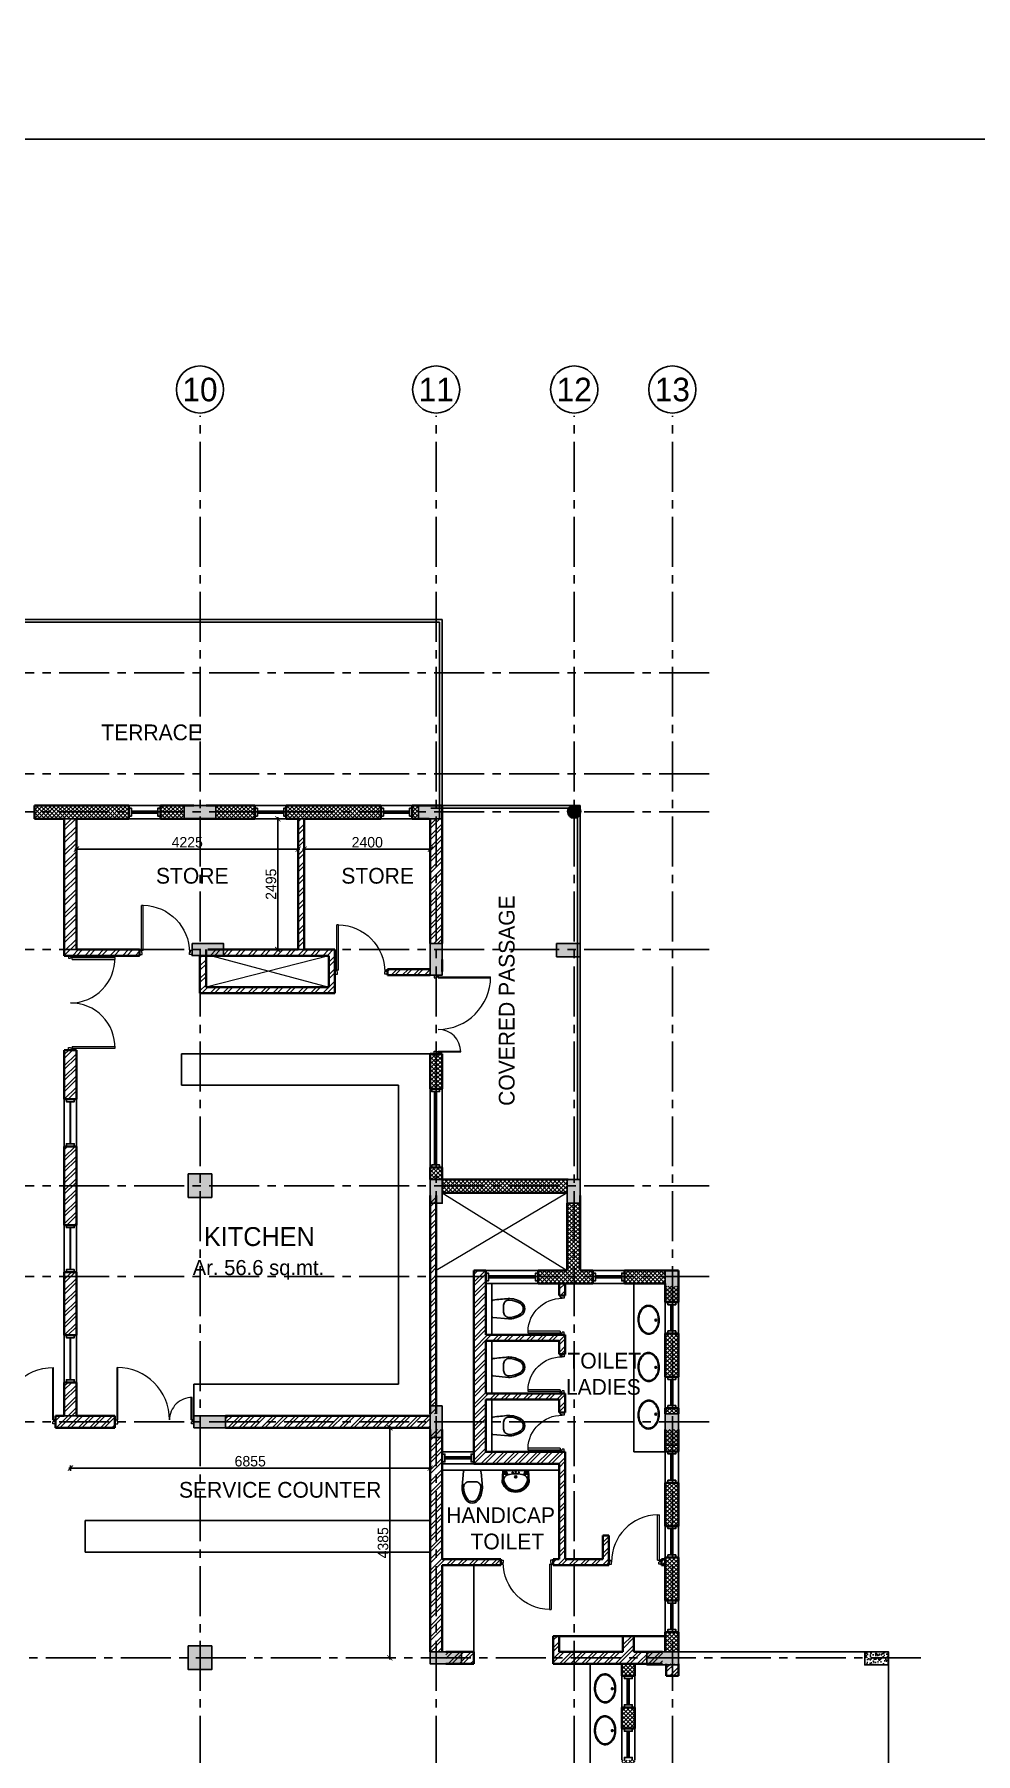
# Model space of a CAD drawing. Header units: millimetres. Extents: x -276609 to 1081398, y -453808 to 472098.
# Drawn here: x 355309 to 373242, y 84526 to 117301 of the extents above; entities that cross this region are included whole.
import ezdxf
from ezdxf.enums import TextEntityAlignment as Align

# ---------------------------------------------------------------- set-up
doc = ezdxf.new("R2010")
doc.units = ezdxf.units.MM
doc.header["$MEASUREMENT"] = 0
doc.linetypes.add('CENTER2', pattern=[28.575, 19.05, -3.175, 3.175, -3.175])
doc.linetypes.add('HIDDEN', pattern=[0.375, 0.25, -0.125])
doc.layers.add('A-Anno-Grid Lines', color=7, linetype='Continuous', true_color=0xbbc3bd)
for name, color, linetype, lineweight in [('A-BEAM-1-8', 8, 'HIDDEN', 9), ('A-Detail Lines', 241, 'Continuous', 25), ('A-Door', 4, 'Continuous', 9), ('A-Wall Sec', 1, 'Continuous', 20), ('S-Concrete', 40, 'Continuous', 25)]:
    doc.layers.add(name, color=color, linetype=linetype, lineweight=lineweight)
for name, color, linetype in [('A-Elevation', 4, 'Continuous'), ('A-Railing', 4, 'Continuous'), ('A-Sanitory', 181, 'Continuous'), ('A-Wall Patt', 8, 'Continuous'), ('A-Window', 4, 'Continuous'), ('Anno_Frames', 7, 'Continuous'), ('Anno_Labels', 7, 'Continuous'), ('AREA', 7, 'Continuous'), ('Dimension', 7, 'Continuous'), ('S-Conc Patt', 9, 'Continuous'), ('text', 252, 'Continuous')]:
    doc.layers.add(name, color=color, linetype=linetype)
doc.styles.get("Standard").update_dxf_attribs({"font": ''})
doc.styles.get('Standard').set_extended_font_data('Gill Sans MT')
doc.dimstyles.new('IIITD_WD_M @ 100', dxfattribs={"dimscale": 100, "dimtxt": 1, "dimasz": 1, "dimexe": 0.5, "dimexo": 0.25, "dimgap": 0.3, "dimtad": 1, "dimdec": 0, "dimrnd": 1, "dimzin": 0, "dimdsep": 46, "dimtxsty": 'Standard', "dimblk": 'ARCHTICK', "dimcen": 0.2, "dimdle": 0.3, "dimclrd": 256, "dimclre": 256, "dimclrt": 256, "dimadec": 0, "dimazin": 0, "dimtfac": 1, "dimtdec": 0, "dimtofl": 0, "dimtmove": 0, "dimatfit": 0, "dimfxl": 0.5, "dimfxlon": 1, "dimtolj": 1, "dimtzin": 0, "dimlwd": -1, "dimlwe": -1, "dimarcsym": 0})
pattern_1 = [(45, (-144842.34, 985.06), (-119.32427, 119.32427), []), (45, (-144762.8, 985.06), (-119.32427, 119.32427), [])]
pattern_2 = [(45, (-144842.34, 985.06), (-106.066017, 106.066017), []), (45, (-144771.63, 985.06), (-106.066017, 106.066017), [])]
pattern_3 = [(45, (-150692.404, -224.237), (-39.7747564, 39.7747564), []), (135, (-150692.404, -224.237), (-39.7747564, -39.7747564), [])]

# ---------------------------------------------------------------- blocks, each defined once
blk = doc.blocks.new('basin2')
for points in [[(278, -206, 0.12976), (261, -133, 0.106426), (201, -63, 0.084431), (116, -18, 0.073534), (7, 0, 0.073534), (-102, -14, 0.084431), (-188, -55, 0.106426), (-251, -122, 0.12976), (-272, -195, 0.12976), (-254, -269, 0.106426), (-194, -339, 0.084431), (-109, -383, 0.073534), (-1, -402, 0.073534), (108, -388, 0.084431), (195, -347, 0.106426), (258, -279, 0.12976)], [(263, -201, 0.119977), (247, -140, 0.106426), (192, -75, 0.084431), (111, -33, 0.073534), (7, -15, 0.073534), (-97, -28, 0.084431), (-180, -67, 0.106426), (-238, -130, 0.12976), (-257, -196, 0.009633), (-257, -201, 0.119977), (-240, -262, 0.106426), (-185, -327, 0.084431), (-104, -369, 0.073534), (0, -387, 0.073534), (104, -373, 0.084431), (187, -334, 0.106426), (245, -272, 0.12976), (263, -206, 0.009633)]]:
    blk.add_lwpolyline(points, format="xyb", close=True)
for radius in [17.8, 12.2]:
    blk.add_circle((-4, -64), radius)
blk = doc.blocks.new('basin9')
for points in [[(-3, -412, 0.340881), (255, -229, 0.074195), (255, -226), (242, 0), (-242, 0), (-255, -223, 0.082611), (-253, -232, 0.330812), (-3, -412)], [(0, -382, 0.391482), (225, -169, 0.252869), (166, -89, 0.087242), (0, -63, 0.079484), (-166, -89, 0.2542), (-224, -169, 0.39026), (0, -382)], [(-218, -50, -0.907437), (-215, -46), (-191, -65, -0.907437), (-194, -69)], [(-208, -42, -0.907437), (-205, -38), (-181, -57, -0.907437), (-185, -61)], [(-199, -34, -0.907437), (-196, -30), (-172, -49, -0.907437), (-175, -53)], [(199, -34, 0.907437), (196, -30), (172, -49, 0.907437), (175, -53)], [(208, -42, 0.907437), (205, -38), (181, -57, 0.907437), (185, -61)], [(218, -50, 0.907437), (215, -46), (191, -65, 0.907437), (194, -69)]]:
    blk.add_lwpolyline(points, format="xyb", close=True)
for points in [[(-151, -84), (-157, -75, -0.183787), (-158, -68, 0.126662), (-159, -62), (-167, -36, 0.35453), (-179, -25), (-222, -25, 0.414214), (-232, -35), (-243, -231, 0.329849), (-2, -402, 0.338736), (245, -227, 0.075632), (245, -224), (232, -35, 0.414214), (222, -25), (179, -25, 0.35453), (167, -36), (159, -62, 0.126662), (158, -68, -0.183787), (157, -75), (151, -84)], [(-157, -86), (-159, -84, 0.220542), (-166, -79), (-222, -71, -0.361119), (-234, -60)], [(157, -86), (159, -84, -0.220542), (166, -79), (222, -71, 0.358803), (234, -59, 0.358803)]]:
    blk.add_lwpolyline(points, format="xyb")
for centre, radius in [((-60, -40), 10.1), ((0, -122), 19.6), ((0, -122), 15.3), ((0, -31), 10.1), ((58, -38), 10.1)]:
    blk.add_circle(centre, radius)
blk = doc.blocks.new('wc-wh')
at = {"color": 0, "linetype": 'ByBlock'}
for points in [[(315, 195), (22, 165, 0.384412), (0, 140), (0, -140, 0.383904), (22, -165, 0.001434), (314, -195, 0.140641), (560, -125, 0.259738), (630, 0, 0.259738), (560, 125, 0.139471)], [(225, 65), (225, -65, 0.422961), (328, -165, 0.13189), (544, -100, 0.259738), (600, 0, 0.259738), (544, 100, 0.13189), (328, 165, 0.422961)]]:
    blk.add_lwpolyline(points, format="xyb", close=True, dxfattribs=at)
blk.add_arc((316, -170), 25, 264.2811, 270.16, dxfattribs=at)
blk = doc.blocks.new('Grid Head')
blk.add_circle((0, 0), 3)
at = {"layer": 'Anno_Labels'}
blk.add_attdef('GRID_NAME', text='', height=3, dxfattribs=at).set_placement((0, 0), align=Align.MIDDLE_CENTER)
blk = doc.blocks.new('grd din')
at = {"layer": 'A-Anno-Grid Lines', "linetype": 'CENTER2', "ltscale": 50}
for p, q in [((506814, 133526), (506814, 179267)), ((511314, 133526), (511314, 179267)), ((513944, 133526), (513944, 179267)), ((515814, 133526), (515814, 179267)), ((516514, 174369), (471659, 174369)), ((516514, 172439), (472000, 172439)), ((516514, 171719), (471659, 171719)), ((516514, 169089), (471659, 169089)), ((516514, 164589), (471659, 164589)), ((516514, 162859), (471659, 162859)), ((516514, 160089), (471659, 160089)), ((520545, 155589), (470258, 155589))]:
    blk.add_line(p, q, dxfattribs=at)
at = {"layer": 'Anno_Frames'}
ref = blk.add_blockref('Grid Head', (506814, 179767), dxfattribs=dict(at, xscale=150, yscale=150, zscale=150))
ref.add_attrib('GRID_NAME', '10', dxfattribs={"layer": '0', "height": 450}).set_placement((506814, 179767), align=Align.MIDDLE_CENTER)
ref = blk.add_blockref('Grid Head', (511314, 179767), dxfattribs=dict(at, xscale=150, yscale=150, zscale=150))
ref.add_attrib('GRID_NAME', '11', dxfattribs={"layer": '0', "height": 450}).set_placement((511314, 179767), align=Align.MIDDLE_CENTER)
ref = blk.add_blockref('Grid Head', (513944, 179767), dxfattribs=dict(at, xscale=150, yscale=150, zscale=150))
ref.add_attrib('GRID_NAME', '12', dxfattribs={"layer": '0', "height": 450}).set_placement((513944, 179767), align=Align.MIDDLE_CENTER)
ref = blk.add_blockref('Grid Head', (515814, 179767), dxfattribs=dict(at, xscale=150, yscale=150, zscale=150))
ref.add_attrib('GRID_NAME', '13', dxfattribs={"layer": '0', "height": 450}).set_placement((515814, 179767), align=Align.MIDDLE_CENTER)
blk = doc.blocks.new('din v1')
at = {"layer": 'A-Window', "color": 2, "lineweight": 60}
blk.add_line((474051, 158052), (474051, 157552), dxfattribs=at)
at = {"layer": 'A-Window'}
for points in [[(473926, 158102), (473926, 157502)], [(473976, 158102), (473976, 158052), (474126, 158052), (474126, 158102)], [(474176, 158102), (474176, 157502)], [(473976, 157502), (473976, 157552), (474126, 157552), (474126, 157502)]]:
    blk.add_lwpolyline(points, dxfattribs=at)
blk = doc.blocks.new('din w1')
at = {"layer": 'A-Window', "color": 2, "lineweight": 60}
blk.add_line((476279, 163779), (476779, 163779), dxfattribs=at)
at = {"layer": 'A-Window'}
for points in [[(476229, 163904), (476829, 163904)], [(476229, 163704), (476279, 163704), (476279, 163854), (476229, 163854)], [(476229, 163654), (476829, 163654)], [(476829, 163704), (476779, 163704), (476779, 163854), (476829, 163854)]]:
    blk.add_lwpolyline(points, dxfattribs=at)
blk = doc.blocks.new('Big Door Garbage')
at = {"layer": 'A-Door', "color": 5, "lineweight": 18}
for p, q in [((-12550, 128778), (-12500, 128778)), ((-12550, 128703), (-12550, 128778)), ((-12550, 128703), (-12515, 128703)), ((-12515, 128738), (-12500, 128738)), ((-12515, 128703), (-12515, 128738)), ((-12515, 128703), (-12515, 128273)), ((-12499, 128703), (-12515, 128703)), ((-12500, 128778), (-12500, 128738)), ((-12499, 128703), (-12499, 128273)), ((-11101, 128703), (-11101, 127703)), ((-11101, 128703), (-11085, 128703)), ((-11100, 128778), (-11100, 128738)), ((-11050, 128778), (-11100, 128778)), ((-11085, 128738), (-11100, 128738)), ((-11085, 128703), (-11085, 128738)), ((-11050, 128703), (-11085, 128703)), ((-11085, 128703), (-11085, 127703)), ((-11050, 128703), (-11050, 128778))]:
    blk.add_line(p, q, dxfattribs=at)
at = {"layer": 'A-Door', "lineweight": 18}
for centre, radius, start, end in [((-12515, 128703), 430, 270, 0), ((-11085, 128703), 1000, 180, 270)]:
    blk.add_arc(centre, radius, start, end, dxfattribs=at)
blk = doc.blocks.new('din v2')
at = {"layer": 'A-Window', "color": 2, "lineweight": 60}
blk.add_line((477919, 162849), (478819, 162849), dxfattribs=at)
at = {"layer": 'A-Window'}
for points in [[(477869, 162974), (478869, 162974)], [(477869, 162774), (477919, 162774), (477919, 162924), (477869, 162924)], [(478869, 162774), (478819, 162774), (478819, 162924), (478869, 162924)], [(477869, 162724), (478869, 162724)]]:
    blk.add_lwpolyline(points, dxfattribs=at)
blk = doc.blocks.new('ABL_Door_S - 750 x 2100-5-3 Second Floor Lvl')
at = {"layer": 'A-Door', "color": 5, "lineweight": 18}
for p, q in [((-375, 38), (-325, 38)), ((-375, -38), (-375, 38)), ((-325, 38), (-325, -3)), ((325, 38), (325, -3)), ((375, 38), (325, 38)), ((375, -38), (375, 38)), ((-375, -38), (-340, -38)), ((-340, -3), (-325, -3)), ((-340, -38), (-340, -3)), ((-340, -38), (-340, -652)), ((-305, -38), (-340, -38)), ((-305, -38), (-305, -652)), ((340, -3), (325, -3)), ((340, -38), (340, -3)), ((375, -38), (340, -38))]:
    blk.add_line(p, q, dxfattribs=at)
blk.add_lwpolyline([(-340, -652), (-305, -652)], dxfattribs=at)
at = {"layer": 'A-Door', "lineweight": 18}
blk.add_arc((-325, -3), 650, 271.7632, 0, dxfattribs=at)
blk = doc.blocks.new('ABL_Door_S - 1000 x 2100-11-3 Second Floor Lvl')
at = {"layer": 'A-Door', "color": 5}
for p, q in [((-500, 38), (-450, 38)), ((-500, -38), (-500, 38)), ((-450, 38), (-450, -3)), ((450, 38), (450, -3)), ((500, 38), (450, 38)), ((500, -38), (500, 38)), ((-500, -38), (-465, -38)), ((-465, -3), (-450, -3)), ((-465, -38), (-465, -3)), ((-430, -38), (-465, -38)), ((465, -3), (450, -3)), ((465, -38), (465, -3)), ((500, -38), (465, -38))]:
    blk.add_line(p, q, dxfattribs=at)
at = {"layer": 'A-Door', "color": 5, "lineweight": 18}
for p, q in [((-465, -38), (-465, -902)), ((-430, -38), (-430, -902)), ((-430, -902), (-465, -902))]:
    blk.add_line(p, q, dxfattribs=at)
at = {"layer": 'A-Door'}
blk.add_arc((-450, -3), 900, 271.2733, 0, dxfattribs=at)
blk = doc.blocks.new('din d7')
at = {"layer": 'A-Door', "color": 5, "lineweight": 18}
for p, q in [((486934, 174520), (486934, 175332)), ((486969, 174518), (486969, 175332)), ((488629, 174518), (488629, 175332)), ((488664, 174518), (488664, 175332)), ((486899, 174518), (486934, 174518)), ((486899, 174518), (486899, 174443)), ((486899, 174443), (486949, 174443)), ((486934, 174518), (486934, 174483)), ((486969, 174518), (486934, 174518)), ((486934, 174483), (486949, 174483)), ((486949, 174443), (486949, 174483)), ((488629, 174518), (488664, 174518)), ((488664, 174483), (488649, 174483)), ((488649, 174443), (488649, 174483)), ((488699, 174443), (488649, 174443)), ((488664, 174518), (488664, 174483)), ((488699, 174518), (488664, 174518)), ((488699, 174518), (488699, 174443))]:
    blk.add_line(p, q, dxfattribs=at)
at = {"layer": 'A-Door', "lineweight": 18}
for centre, start, end in [((486950, 174483), 359.9841, 91.0727), ((488648, 174483), 88.9273, 180.0159)]:
    blk.add_arc(centre, 849, start, end, dxfattribs=at)
blk = doc.blocks.new('din w6')
at = {"layer": 'A-Window', "color": 2, "lineweight": 30}
blk.add_line((50, 125), (850, 125), dxfattribs=at)
at = {"layer": 'A-Window'}
for points in [[(0, 240), (900, 240)], [(0, 200), (50, 200), (50, 50), (0, 50)], [(0, 10), (900, 10)], [(900, 200), (850, 200), (850, 50), (900, 50)]]:
    blk.add_lwpolyline(points, dxfattribs=at)
blk = doc.blocks.new('ergrthyjty')
at = {"layer": 'S-Conc Patt'}
for points in [[(503006, 101613), (503006, 101363), (503606, 101363), (503606, 101613)], [(507471, 101613), (507471, 101363), (507921, 101363), (507921, 101613)], [(503156, 98983), (503156, 98753), (503756, 98753), (503756, 98983)], [(507921, 98983), (507691, 98983), (507691, 98383), (507921, 98383)], [(510101, 98983), (510101, 98733), (510551, 98733), (510551, 98983)], [(503081, 94593), (503081, 94143), (503531, 94143), (503531, 94593)], [(507691, 94033), (507921, 94033), (507921, 94483), (507691, 94483)], [(510301, 94033), (510551, 94033), (510551, 94483), (510301, 94483)], [(512421, 92753), (512171, 92753), (512171, 92153), (512421, 92153)], [(507921, 90168), (507691, 90168), (507691, 89568), (507921, 89568)], [(503191, 89983), (503191, 89753), (503791, 89753), (503791, 89983)], [(512421, 90018), (512171, 90018), (512171, 89418), (512421, 89418)], [(503081, 85593), (503081, 85143), (503531, 85143), (503531, 85593)], [(507691, 85483), (507691, 85253), (508291, 85253), (508291, 85483)], [(511821, 85483), (511821, 85233), (512421, 85233), (512421, 85483)]]:
    blk.add_hatch(color=8, dxfattribs=at).paths.add_polyline_path(points)
h = blk.add_hatch(color=8, dxfattribs=at)
edge = h.paths.add_edge_path()
edge.add_arc((510436, 101498), 125, 0, 360)
h = blk.add_hatch(dxfattribs=at)
h.set_pattern_fill('AR-CONC', color=8, scale=20, style=0)
h.set_pattern_definition([(50, (-806698.31, 1146868.39), (143.4520365, -12.550427), [15, -165]), (355, (-806698.31, 1146868.39), (-27.750267, 150.438427), [12, -132]), (100.4514, (-806686.35, 1146867.34), (115.701876, 137.887908), [12.748038, -140.228422]), (46.1842, (-806698.3, 1146908.39), (213.44821, -33.103803), [22.5, -247.5]), (96.6356, (-806680.52, 1146905.63), (186.93254, 194.823574), [19.122058, -210.3426]), (351.1842, (-806698.3, 1146908.4), (186.93239, 194.82372), [18, -198]), (21, (-806678.31, 1146898.39), (119.3814104, -80.523778), [15, -165]), (326, (-806678.31, 1146898.39), (48.663066, 145.030009), [12, -132]), (71.4514, (-806668.36, 1146891.68), (168.044526, 64.506099), [12.748038, -140.228422]), (37.5, (-806698.31, 1146868.39), (2.431971, 66.5787708), [0, -130.4, 0, -134, 0, -132.5]), (7.5, (-806698.31, 1146868.39), (52.6139075, 78.8823424), [0, -76.4, 0, -127.4, 0, -50.5]), (327.5, (-806742.91, 1146868.39), (106.7644872, -4.5109743), [0, -50, 0, -156, 0, -207]), (317.5, (-806762.91, 1146868.39), (116.637234, 20.0209965), [0, -65, 0, -103.6, 0, -147])])
h.paths.add_polyline_path([(515971, 85483), (515971, 85233), (516421, 85233), (516421, 85483)])
at = {"layer": 'S-Concrete'}
for points in [[(503006, 101613), (503006, 101363), (503606, 101363), (503606, 101613)], [(507471, 101613), (507471, 101363), (507921, 101363), (507921, 101613)], [(503156, 98983), (503156, 98753), (503756, 98753), (503756, 98983)], [(507921, 98983), (507691, 98983), (507691, 98383), (507921, 98383)], [(510101, 98983), (510101, 98733), (510551, 98733), (510551, 98983)], [(503081, 94593), (503081, 94143), (503531, 94143), (503531, 94593)], [(507691, 94033), (507921, 94033), (507921, 94483), (507691, 94483)], [(510301, 94033), (510551, 94033), (510551, 94483), (510301, 94483)], [(512421, 92753), (512171, 92753), (512171, 92153), (512421, 92153)], [(507921, 90168), (507691, 90168), (507691, 89568), (507921, 89568)], [(503191, 89983), (503191, 89753), (503791, 89753), (503791, 89983)], [(512421, 90018), (512171, 90018), (512171, 89418), (512421, 89418)], [(503081, 85593), (503081, 85143), (503531, 85143), (503531, 85593)], [(507691, 85483), (507691, 85253), (508291, 85253), (508291, 85483)], [(511821, 85483), (511821, 85233), (512421, 85233), (512421, 85483)], [(515971, 85483), (515971, 85233), (516421, 85233), (516421, 85483)]]:
    blk.add_lwpolyline(points, close=True, dxfattribs=at)
blk.add_circle((510436, 101498), 125, dxfattribs=at)
blk = doc.blocks.new('_ArchTick')
at = {"color": 0, "linetype": 'ByBlock', "const_width": 0.15}
blk.add_lwpolyline([(-0.5, -0.5), (0.5, 0.5)], dxfattribs=at)
blk = doc.blocks.new('*D576')
at = {"layer": 'A-Detail Lines', "transparency": 16777216}
for p, q in [((356079, 101769), (360364, 101769)), ((356109, 101819), (356109, 101719)), ((360334, 101819), (360334, 101719))]:
    blk.add_line(p, q, dxfattribs=at)
at = {"layer": 'A-Detail Lines', "transparency": 16777216, "xscale": 100, "yscale": 100, "zscale": 100, "rotation": 180}
blk.add_blockref('_ArchTick', (356109, 101769), dxfattribs=at)
at = {"layer": 'A-Detail Lines', "transparency": 16777216, "xscale": 100, "yscale": 100, "zscale": 100}
blk.add_blockref('_ArchTick', (360334, 101769), dxfattribs=at)
at = {"layer": 'A-Detail Lines', "transparency": 16777216, "insert": (358221, 101899), "char_height": 200, "attachment_point": 5}
blk.add_mtext('\\A1;4225', dxfattribs=at)
blk = doc.blocks.new('*D577')
at = {"layer": 'A-Detail Lines', "transparency": 16777216}
for p, q in [((359997, 102348), (359897, 102348)), ((359947, 99823), (359947, 102378)), ((359997, 99853), (359897, 99853))]:
    blk.add_line(p, q, dxfattribs=at)
at = {"layer": 'A-Detail Lines', "transparency": 16777216, "xscale": 100, "yscale": 100, "zscale": 100}
for p, rotation in [((359947, 102348), 90), ((359947, 99853), 270)]:
    blk.add_blockref('_ArchTick', p, dxfattribs=dict(at, rotation=rotation))
at = {"layer": 'A-Detail Lines', "transparency": 16777216, "insert": (359817, 101100), "char_height": 200, "attachment_point": 5, "rotation": 90}
blk.add_mtext('\\A1;2495', dxfattribs=at)
blk = doc.blocks.new('*D578')
at = {"layer": 'A-Detail Lines', "transparency": 16777216}
for p, q in [((360419, 101769), (362884, 101769)), ((360449, 101819), (360449, 101719)), ((362854, 101819), (362854, 101719))]:
    blk.add_line(p, q, dxfattribs=at)
at = {"layer": 'A-Detail Lines', "transparency": 16777216, "xscale": 100, "yscale": 100, "zscale": 100, "rotation": 180}
blk.add_blockref('_ArchTick', (360449, 101769), dxfattribs=at)
at = {"layer": 'A-Detail Lines', "transparency": 16777216, "xscale": 100, "yscale": 100, "zscale": 100}
blk.add_blockref('_ArchTick', (362854, 101769), dxfattribs=at)
at = {"layer": 'A-Detail Lines', "transparency": 16777216, "insert": (361651, 101899), "char_height": 200, "attachment_point": 5}
blk.add_mtext('\\A1;2400', dxfattribs=at)
blk = doc.blocks.new('*D579')
at = {"layer": 'A-Detail Lines', "transparency": 16777216}
for p, q in [((355964, 89969), (362879, 89969)), ((355994, 90019), (355994, 89919)), ((362849, 90019), (362849, 89919))]:
    blk.add_line(p, q, dxfattribs=at)
at = {"layer": 'A-Detail Lines', "transparency": 16777216, "xscale": 100, "yscale": 100, "zscale": 100, "rotation": 180}
blk.add_blockref('_ArchTick', (355994, 89969), dxfattribs=at)
at = {"layer": 'A-Detail Lines', "transparency": 16777216, "xscale": 100, "yscale": 100, "zscale": 100}
blk.add_blockref('_ArchTick', (362849, 89969), dxfattribs=at)
at = {"layer": 'A-Detail Lines', "transparency": 16777216, "insert": (359421, 90099), "char_height": 200, "attachment_point": 5}
blk.add_mtext('\\A1;6855', dxfattribs=at)
blk = doc.blocks.new('*D580')
at = {"layer": 'A-Detail Lines', "transparency": 16777216}
for p, q in [((362032, 90738), (362132, 90738)), ((362082, 90768), (362082, 86323)), ((362032, 86353), (362132, 86353))]:
    blk.add_line(p, q, dxfattribs=at)
at = {"layer": 'A-Detail Lines', "transparency": 16777216, "xscale": 100, "yscale": 100, "zscale": 100}
for p, rotation in [((362082, 90738), 90), ((362082, 86353), 270)]:
    blk.add_blockref('_ArchTick', p, dxfattribs=dict(at, rotation=rotation))
at = {"layer": 'A-Detail Lines', "transparency": 16777216, "insert": (361952, 88545), "char_height": 200, "attachment_point": 5, "rotation": 90}
blk.add_mtext('\\A1;4385', dxfattribs=at)
blk = doc.blocks.new('*D675')
at = {"layer": 'A-Detail Lines'}
for p, q in [((338004, 412783), (337904, 412783)), ((337954, 412813), (337954, 411253)), ((338004, 411283), (337904, 411283)), ((490332, 36500), (499162, 36500)), ((490362, 36550), (490362, 36450)), ((499132, 36550), (499132, 36450))]:
    blk.add_line(p, q, dxfattribs=at)
at = {"layer": 'A-Detail Lines', "xscale": 100, "yscale": 100, "zscale": 100}
for p, rotation in [((337954, 412783), 90), ((337954, 411283), 270), ((490362, 36500), 180)]:
    blk.add_blockref('_ArchTick', p, dxfattribs=dict(at, rotation=rotation))
blk.add_blockref('_ArchTick', (499132, 36500), dxfattribs=at)
at = {"layer": 'A-Detail Lines', "insert": (337873, 412033), "char_height": 100, "attachment_point": 5, "rotation": 90}
blk.add_mtext('\\A1;1500', dxfattribs=at)
at = {"layer": 'A-Detail Lines', "insert": (494747, 36632), "char_height": 200, "attachment_point": 5}
blk.add_mtext('\\A1;8770', dxfattribs=at)

msp = doc.modelspace()

# ---------------------------------------------------------------- hatches: boundary and pattern name
at = {"layer": 'A-Wall Patt'}
h = msp.add_hatch(dxfattribs=at)
h.set_pattern_fill('ANSI37', color=256, scale=450, style=0)
h.set_pattern_definition([(45, (-144842.344, 985.06), (-39.7747564, 39.7747564), []), (135, (-144842.344, 985.06), (-39.7747564, -39.7747564), [])])
h.paths.add_polyline_path([(351708.9, 102597.7), (351478.9, 102597.7), (351478.9, 102347.7), (351708.9, 102347.7)])
h.paths.add_polyline_path([(353478.9, 102597.7), (353358.9, 102597.7), (353358.9, 102347.7), (353478.9, 102347.7)])
h.paths.add_polyline_path([(351858.9, 102597.7), (351708.9, 102597.7), (351708.9, 102347.7), (351858.9, 102347.7)])
h.paths.add_polyline_path([(355308.9, 102347.7), (357108.9, 102347.7), (357108.9, 102597.7), (355308.9, 102597.7)])
h.paths.add_polyline_path([(357708.9, 102347.7), (358163.9, 102347.7), (358163.9, 102597.7), (357708.9, 102597.7)])
h.paths.add_polyline_path([(358763.9, 102347.7), (359508.9, 102347.7), (359508.9, 102597.7), (358763.9, 102597.7)])
h.paths.add_polyline_path([(360108.9, 102347.7), (361908.9, 102347.7), (361908.9, 102597.7), (360108.9, 102597.7)])
h.paths.add_polyline_path([(362508.9, 102347.7), (362628.9, 102347.7), (362628.9, 102597.7), (362508.9, 102597.7)])
h.paths.add_polyline_path([(354078.9, 102597.7), (354078.9, 102472.7), (354078.9, 102347.7), (354708.9, 102347.7), (354708.9, 102597.7)])
h = msp.add_hatch(dxfattribs=at)
h.set_pattern_fill('ANSI32', color=256, scale=450, angle=360, style=0)
h.set_pattern_definition(pattern_1)
h.paths.add_polyline_path([(356108.9, 102347.7), (355878.9, 102347.7), (355878.9, 99737.7), (357313.9, 99737.7), (357313.9, 99852.7), (356108.9, 99852.7)])
h = msp.add_hatch(dxfattribs=at)
h.set_pattern_fill('ANSI32', color=256, scale=450, angle=360, style=0)
h.set_pattern_definition(pattern_1)
h.paths.add_polyline_path([(361033.9, 99852.7), (360448.9, 99852.7), (360448.9, 102347.7), (360333.9, 102347.7), (360333.9, 99852.7), (358613.9, 99852.7), (358613.9, 99737.7), (360918.9, 99737.7), (360918.9, 99137.7), (358578.9, 99137.7), (358578.9, 99737.7), (358463.9, 99737.7), (358463.9, 99022.7), (361033.9, 99022.7)])
h = msp.add_hatch(dxfattribs=at)
h.set_pattern_fill('ANSI32', color=256, scale=400, style=0)
h.set_pattern_definition(pattern_2)
h.paths.add_polyline_path([(362848.9, 99482.7), (362033.9, 99482.7), (362033.9, 99367.7), (362848.9, 99367.7)])
h.paths.add_polyline_path([(363078.9, 102347.7), (362848.9, 102347.7), (362848.9, 99967.7), (363078.9, 99967.7)])
h = msp.add_hatch(dxfattribs=at)
h.set_pattern_fill('ANSI32', color=256, scale=400, style=0)
h.set_pattern_definition([(45, (355878.85, 97002.75), (-106.066, 106.066), []), (45, (355949.56, 97002.75), (-106.066, 106.066), [])])
h.paths.add_polyline_path([(356108.9, 97937.7), (355878.9, 97937.7), (355878.9, 97002.7), (356108.9, 97002.7)])
h = msp.add_hatch(dxfattribs=at)
h.set_pattern_fill('ANSI37', color=256, scale=450, angle=360, style=0)
h.set_pattern_definition(pattern_3)
h.paths.add_polyline_path([(367578.9, 88265.2), (367328.9, 88265.2), (367328.9, 87442.7), (367578.9, 87442.7)])
h.paths.add_polyline_path([(363078.9, 97867.7), (362848.9, 97867.7), (362848.9, 97197.7), (363078.9, 97197.7)])
h.paths.add_polyline_path([(363078.9, 95697.7), (362848.9, 95697.7), (362848.9, 95467.7), (363078.9, 95467.7)])
h.paths.add_polyline_path([(365458.9, 95467.7), (363078.9, 95467.7), (363078.9, 95217.7), (365458.9, 95217.7)])
h.paths.add_polyline_path([(365708.9, 95017.7), (365458.9, 95017.7), (365458.9, 93737.7), (364908.9, 93737.7), (364908.9, 93487.7), (365948.9, 93487.7), (365948.9, 93737.7), (365708.9, 93737.7), (365708.9, 94267.7)])
h.paths.add_polyline_path([(367328.9, 93737.7), (366548.9, 93737.7), (366548.9, 93487.7), (367328.9, 93487.7)])
h.paths.add_polyline_path([(367578.9, 93132.7), (367578.9, 93437.7), (367328.9, 93437.7), (367328.9, 93232.7), (367328.9, 93132.7)])
h.paths.add_polyline_path([(367578.9, 92532.7), (367328.9, 92532.7), (367328.9, 91710.2), (367578.9, 91710.2)])
h.paths.add_polyline_path([(367578.9, 91110.2), (367328.9, 91110.2), (367328.9, 91002.7), (367578.9, 91002.7)])
h.paths.add_polyline_path([(367578.9, 90702.7), (367328.9, 90702.7), (367328.9, 90287.7), (367578.9, 90287.7)])
h.paths.add_polyline_path([(367328.9, 89687.7), (367328.9, 88865.2), (367578.9, 88865.2), (367578.9, 89687.7)])
h.paths.add_polyline_path([(367578.9, 86842.5), (367328.9, 86842.5), (367328.9, 86467.7), (367578.9, 86467.7)])
h = msp.add_hatch(dxfattribs=at)
h.set_pattern_fill('ANSI32', color=256, scale=400, style=0)
h.set_pattern_definition(pattern_2)
h.paths.add_polyline_path([(356108.9, 93702.7), (355878.9, 93702.7), (355878.9, 92502.7), (356108.9, 92502.7)])
h.paths.add_polyline_path([(356108.9, 96102.7), (355878.9, 96102.7), (355878.9, 94602.7), (356108.9, 94602.7)])
h = msp.add_hatch(dxfattribs=at)
h.set_pattern_fill('ANSI32', color=256, scale=400, style=0)
h.set_pattern_definition(pattern_2)
h.paths.add_polyline_path([(367578.9, 86237.7), (367463.9, 86237.7), (367463.9, 86007.7), (367578.9, 86007.7)])
h.paths.add_polyline_path([(367463.9, 86237.7), (367348.9, 86237.7), (367348.9, 86007.7), (367463.9, 86007.7)])
h.paths.add_polyline_path([(367328.9, 88232.7), (367253.9, 88232.7), (367253.9, 88117.7), (367328.9, 88117.7)])
h.paths.add_polyline_path([(362848.9, 90967.7), (358948.9, 90967.7), (358948.9, 90737.7), (362848.9, 90737.7)])
edge = h.paths.add_edge_path()
edge.add_line((363078.9, 90047.7), (363078.9, 90702.7))
edge.add_line((363078.9, 90702.7), (362848.9, 90702.7))
edge.add_line((362848.9, 90702.7), (362848.9, 87560.1))
edge.add_arc((362719.7, 87525.9), 133.6, 0, 14.83629, ccw=False)
edge.add_line((362853.3, 87525.9), (363078.9, 87557.7))
edge.add_line((363078.9, 87557.7), (363078.9, 88117.7))
edge.add_line((363078.9, 88117.7), (364193.9, 88117.7))
edge.add_line((364193.9, 88117.7), (364193.9, 88232.7))
edge.add_line((364193.9, 88232.7), (363078.9, 88232.7))
edge.add_line((363078.9, 88232.7), (363078.9, 90047.7))
edge = h.paths.add_edge_path()
edge.add_line((363078.9, 87557.7), (362853.3, 87525.9))
edge.add_arc((362719.7, 87525.9), 133.6, -14.83629, 0, ccw=False)
edge.add_line((362848.9, 87491.7), (362848.9, 87248.2))
edge.add_arc((362719.7, 87214), 133.6, 0, 14.83629, ccw=False)
edge.add_line((362853.3, 87214), (363078.9, 87305.9))
edge.add_line((363078.9, 87305.9), (363078.9, 87557.7))
edge = h.paths.add_edge_path()
edge.add_line((363078.9, 87305.9), (362853.3, 87214))
edge.add_arc((362719.7, 87214), 133.6, 345.16371, 360, ccw=False)
edge.add_line((362848.9, 87179.8), (362848.9, 86467.7))
edge.add_line((362848.9, 86467.7), (363078.9, 86467.7))
edge.add_line((363078.9, 86467.7), (363078.9, 87305.9))
h.paths.add_polyline_path([(363678.9, 86467.7), (363148.9, 86467.7), (363148.9, 86237.7), (363678.9, 86237.7)])
h.paths.add_polyline_path([(367278.9, 86467.7), (366728.9, 86467.7), (366728.9, 86767.5), (366518.9, 86767.5), (366518.9, 86467.7), (365308.9, 86467.7), (365308.9, 86767.5), (365193.9, 86767.5), (365193.9, 86237.7), (365308.9, 86237.7), (367278.9, 86237.7)])
h.paths.add_polyline_path([(362963.9, 95167.7), (362848.9, 95167.7), (362848.9, 91002.7), (362963.9, 91002.7)])
h.paths.add_polyline_path([(365423.9, 93487.7), (365308.9, 93487.7), (365308.9, 93257.7), (365423.9, 93257.7)], flags=17)
h.paths.add_polyline_path([(365193.9, 90162.9), (365195, 90162.9), (365195, 90162.6), (365193.9, 90162.6)], flags=16)
h.paths.add_polyline_path([(363678.9, 93737.7), (363678.9, 90047.7), (365308.9, 90047.7), (365308.9, 88232.7), (365192.2, 88232.7), (365192.2, 88117.7), (366253.9, 88117.7), (366253.9, 88682.7), (366138.9, 88682.7), (366138.9, 88232.7), (365423.9, 88232.7), (365423.9, 90277.7), (363908.9, 90277.7), (363908.9, 91277.7), (365308.9, 91277.7), (365308.9, 91027.7), (365423.9, 91027.7), (365423.9, 91392.7), (363908.9, 91392.7), (363908.9, 92392.7), (365308.9, 92392.7), (365308.9, 92142.7), (365423.9, 92142.7), (365423.9, 92507.7), (363908.9, 92507.7), (363908.9, 93737.7)])
h = msp.add_hatch(dxfattribs=at)
h.set_pattern_fill('ANSI32', color=256, scale=400, style=0)
h.set_pattern_definition([(45, (355814.65, 90831.86), (-106.066, 106.066), []), (45, (355885.36, 90831.86), (-106.066, 106.066), [])])
h.paths.add_polyline_path([(355878.9, 90967.7), (355708.9, 90967.7), (355708.9, 90887.7), (355713.9, 90887.7), (355713.9, 90812.7), (355708.9, 90812.7), (355708.9, 90737.7), (355878.9, 90737.7)])
h.paths.add_polyline_path([(356838.9, 90967.7), (356108.9, 90967.7), (356108.9, 91602.7), (355878.9, 91602.7), (355878.9, 90737.7), (356838.9, 90737.7)])
h = msp.add_hatch(dxfattribs=at)
h.set_pattern_fill('ANSI37', color=256, scale=450, angle=360, style=0)
h.set_pattern_definition(pattern_3)
h.paths.add_polyline_path([(362663.9, 78687.7), (362353.1, 78687.7), (362353.1, 78437.7), (362663.9, 78437.7)])
h.paths.add_polyline_path([(361753.1, 78687.7), (359953.1, 78687.7), (359953.1, 78437.7), (361753.1, 78437.7)])
h.paths.add_polyline_path([(359353.1, 78687.7), (358613.9, 78687.7), (358613.9, 78437.7), (359353.1, 78437.7)])
h.paths.add_polyline_path([(366748.9, 86237.7), (366498.9, 86237.7), (366498.9, 86007.7), (366748.9, 86007.7)])
h.paths.add_polyline_path([(366748.9, 85407.7), (366498.9, 85407.7), (366498.9, 85002.7), (366748.9, 85002.7)])
h.paths.add_polyline_path([(366748.9, 84402.7), (366498.9, 84402.7), (366498.9, 83997.7), (366748.9, 83997.7)])
h.paths.add_polyline_path([(366748.9, 83397.7), (366498.9, 83397.7), (366498.9, 83167.7), (366748.9, 83167.7)])
h.paths.add_polyline_path([(367578.9, 81202.7), (367328.9, 81202.7), (367328.9, 80417.7), (367578.9, 80417.7)])
h.paths.add_polyline_path([(367578.9, 79217.7), (367328.9, 79217.7), (367328.9, 78737.7), (367578.9, 78737.7)])
h.paths.add_polyline_path([(364153.1, 78687.7), (363263.9, 78687.7), (363263.9, 78437.7), (364153.1, 78437.7)])
h.paths.add_polyline_path([(367348.9, 82567.7), (367348.9, 82937.7), (367328.9, 82937.7), (367328.9, 82402.7), (367578.9, 82402.7), (367578.9, 82567.7)])
h.paths.add_polyline_path([(367153.1, 78687.7), (367153.1, 78437.7), (367328.9, 78437.7), (367328.9, 78687.7)])
h.paths.add_polyline_path([(366553.1, 78437.7), (366553.1, 78687.7), (364753.1, 78687.7), (364753.1, 78437.7)])

# ---------------------------------------------------------------- linework, layer by layer
at = {"layer": 'A-BEAM-1-8', "linetype": 'Continuous', "ltscale": 500}
for p, q in [((360918.9, 99737.7), (358578.9, 99137.7)), ((358688.9, 99737.7), (360918.9, 99137.7)), ((365458.9, 95217.7), (362963.9, 93737.7)), ((363078.9, 95217.7), (365458.9, 93737.7))]:
    msp.add_line(p, q, dxfattribs=at)
at = {"layer": 'A-Detail Lines'}
msp.add_line((355878.9, 90967.7), (356108.9, 90967.7), dxfattribs=at)
at = {"layer": 'A-Elevation'}
for p, q in [((365708.9, 102597.7), (362963.9, 102597.7)), ((365708.9, 95467.7), (365708.9, 102597.7)), ((358108.9, 97867.7), (358108.9, 97267.7)), ((358108.9, 97867.7), (362848.9, 97867.7)), ((358108.9, 97267.7), (362248.9, 97267.7)), ((362248.9, 91567.7), (362248.9, 97267.7)), ((364023.9, 93487.7), (364023.9, 92507.7)), ((366728.9, 90277.7), (366728.9, 93487.7)), ((364023.9, 92392.7), (364023.9, 91392.7)), ((358348.9, 90967.7), (358348.9, 91567.7)), ((358348.9, 91567.7), (362248.9, 91567.7)), ((364023.9, 91277.7), (364023.9, 90277.7)), ((366728.9, 90277.7), (367328.9, 90277.7)), ((365308.9, 89932.7), (363078.9, 89932.7)), ((356278.9, 88367.7), (356278.9, 88967.7)), ((356278.9, 88967.7), (362848.9, 88967.7)), ((362848.9, 88367.7), (356278.9, 88367.7)), ((363678.9, 86467.7), (363678.9, 88117.7)), ((365898.9, 83767.7), (365898.9, 86237.7))]:
    msp.add_line(p, q, dxfattribs=at)
at = {"layer": 'A-Railing'}
for p, q in [((363078.9, 106147.7), (351708.9, 106147.7)), ((363028.5, 106097.7), (351708.9, 106097.7)), ((363028.5, 102367.7), (363028.5, 106097.7)), ((363078.9, 102367.7), (363078.9, 106147.7)), ((365708.9, 102597.7), (362848.9, 102597.7)), ((365708.9, 95467.7), (365708.9, 102597.7)), ((365658.9, 102547.7), (362861.1, 102547.7)), ((365658.9, 95467.7), (365658.9, 102547.7))]:
    msp.add_line(p, q, dxfattribs=at)
at = {"layer": 'A-Wall Patt'}
for p, q in [((355878.9, 102347.7), (356108.9, 102347.7)), ((360448.9, 102347.7), (360333.9, 102347.7))]:
    msp.add_line(p, q, dxfattribs=at)
msp.add_lwpolyline([(367578.9, 86467.7), (371578.9, 86467.7), (371578.9, 82937.7), (367578.9, 82937.7)], dxfattribs=at)
at = {"layer": 'A-Wall Sec', "lineweight": 35}
for p, q in [((357108.9, 102597.7), (355308.9, 102597.7)), ((355308.9, 102597.7), (355308.9, 102347.7)), ((357108.9, 102347.7), (357108.9, 102597.7)), ((357708.9, 102597.7), (358348.9, 102597.7)), ((357708.9, 102597.7), (357708.9, 102347.7)), ((358578.9, 102597.7), (359508.9, 102597.7)), ((359508.9, 102597.7), (359508.9, 102347.7)), ((360108.9, 102597.7), (361908.9, 102597.7)), ((360108.9, 102347.7), (360108.9, 102597.7)), ((360828.9, 102597.7), (361088.9, 102597.7)), ((361908.9, 102597.7), (361908.9, 102347.7)), ((362508.9, 102597.7), (363078.9, 102597.7)), ((362508.9, 102347.7), (362508.9, 102597.7)), ((363078.9, 102597.7), (363078.9, 99967.7)), ((355308.9, 102347.7), (355878.9, 102347.7)), ((355878.9, 102347.7), (355878.9, 99737.7)), ((356108.9, 102347.7), (357108.9, 102347.7)), ((356108.9, 102347.7), (356108.9, 99852.7)), ((357708.9, 102347.7), (358578.9, 102347.7)), ((359508.9, 102347.7), (358578.9, 102347.7)), ((360333.9, 102347.7), (360108.9, 102347.7)), ((360333.9, 99852.7), (360333.9, 102347.7)), ((361908.9, 102347.7), (360448.9, 102347.7)), ((360448.9, 99852.7), (360448.9, 102347.7)), ((362828.9, 102347.7), (362508.9, 102347.7)), ((362848.9, 99967.7), (362848.9, 102347.7)), ((357313.9, 99737.7), (355878.9, 99737.7)), ((356108.9, 99852.7), (357313.9, 99852.7)), ((357313.9, 99852.7), (357313.9, 99737.7)), ((358463.9, 99737.7), (358463.9, 99022.7)), ((358498.9, 99737.7), (360918.9, 99737.7)), ((358578.9, 99137.7), (358578.9, 99852.7)), ((358613.9, 99852.7), (360333.9, 99852.7)), ((360448.9, 99852.7), (361033.9, 99852.7)), ((360918.9, 99737.7), (360918.9, 99137.7)), ((361033.9, 99022.7), (361033.9, 99852.7)), ((363078.9, 99437.7), (363078.9, 99667.7)), ((362033.9, 99367.7), (362033.9, 99482.7)), ((362033.9, 99482.7), (362848.9, 99482.7)), ((362848.9, 99367.7), (362033.9, 99367.7)), ((358463.9, 99022.7), (361033.9, 99022.7)), ((358578.9, 99137.7), (360918.9, 99137.7)), ((355878.9, 97002.7), (355878.9, 97937.7)), ((355878.9, 97937.7), (356108.9, 97937.7)), ((356108.9, 97937.7), (356108.9, 97002.7)), ((362848.9, 97867.7), (363078.9, 97867.7)), ((362848.9, 97197.7), (362848.9, 97867.7)), ((362848.9, 97197.7), (362848.9, 97867.7)), ((363078.9, 97867.7), (363078.9, 97197.7)), ((363078.9, 97197.7), (362848.9, 97197.7)), ((356108.9, 97002.7), (355878.9, 97002.7)), ((355878.9, 96102.7), (356108.9, 96102.7)), ((355878.9, 94602.7), (355878.9, 96102.7)), ((356108.9, 94602.7), (356108.9, 96102.7)), ((362848.9, 95697.7), (363078.9, 95697.7)), ((362848.9, 95467.7), (362848.9, 95697.7)), ((363078.9, 95697.7), (363078.9, 95467.7)), ((365478.9, 95467.7), (363078.9, 95467.7)), ((362848.9, 95167.7), (362848.9, 91002.7)), ((362963.9, 91002.7), (362963.9, 95167.7)), ((363078.9, 95217.7), (365458.9, 95217.7)), ((365708.9, 93737.7), (365708.9, 95167.7)), ((365458.9, 93737.7), (365458.9, 95017.7)), ((356108.9, 94602.7), (355878.9, 94602.7)), ((363908.9, 93737.7), (363678.9, 93737.7)), ((363678.9, 93737.7), (363678.9, 90277.7)), ((363908.9, 92507.7), (363908.9, 93737.7)), ((365458.9, 93737.7), (364908.9, 93737.7)), ((364908.9, 93487.7), (364908.9, 93737.7)), ((365948.9, 93737.7), (365708.9, 93737.7)), ((365948.9, 93487.7), (365948.9, 93737.7)), ((367578.9, 93737.7), (366548.9, 93737.7)), ((366548.9, 93737.7), (366548.9, 93487.7)), ((367578.9, 93132.7), (367578.9, 93737.7)), ((355878.9, 92502.7), (355878.9, 93702.7)), ((355878.9, 93702.7), (356108.9, 93702.7)), ((356108.9, 92502.7), (356108.9, 93702.7)), ((364908.9, 93487.7), (365948.9, 93487.7)), ((365308.9, 93487.7), (365308.9, 93257.7)), ((365423.9, 93257.7), (365423.9, 93487.7)), ((366548.9, 93487.7), (367328.9, 93487.7)), ((367328.9, 93487.7), (367328.9, 93132.7)), ((365308.9, 93257.7), (365423.9, 93257.7)), ((367328.9, 93132.7), (367578.9, 93132.7)), ((356108.9, 92502.7), (355878.9, 92502.7)), ((365423.9, 92507.7), (363908.9, 92507.7)), ((365423.9, 92142.7), (365423.9, 92507.7)), ((367578.9, 92532.7), (367328.9, 92532.7)), ((367328.9, 92532.7), (367328.9, 91710.2)), ((367578.9, 91710.2), (367578.9, 92532.7)), ((363908.9, 92392.7), (365308.9, 92392.7)), ((363908.9, 91392.7), (363908.9, 92392.7)), ((365308.9, 92392.7), (365308.9, 92142.7)), ((365308.9, 92142.7), (365423.9, 92142.7)), ((355878.9, 90967.7), (355878.9, 91602.7)), ((355878.9, 91602.7), (356108.9, 91602.7)), ((356108.9, 90967.7), (356108.9, 91602.7)), ((367328.9, 91710.2), (367578.9, 91710.2)), ((365423.9, 91392.7), (363908.9, 91392.7)), ((363908.9, 91277.7), (365308.9, 91277.7)), ((363908.9, 90277.7), (363908.9, 91277.7)), ((365308.9, 91277.7), (365308.9, 91027.7)), ((365423.9, 91027.7), (365423.9, 91392.7)), ((355878.9, 90967.7), (355708.9, 90967.7)), ((355708.9, 90967.7), (355708.9, 90737.7)), ((356108.9, 90967.7), (356838.9, 90967.7)), ((356838.9, 90967.7), (356838.9, 90737.7)), ((358948.9, 90967.7), (362848.9, 90967.7)), ((365308.9, 91027.7), (365423.9, 91027.7)), ((367578.9, 91110.2), (367328.9, 91110.2)), ((367328.9, 91002.7), (367328.9, 91110.2)), ((367578.9, 91110.2), (367578.9, 91002.7)), ((355708.9, 90737.7), (356838.9, 90737.7)), ((358948.9, 90737.7), (362848.9, 90737.7)), ((362848.9, 90702.7), (362848.9, 86467.7)), ((363078.9, 88232.7), (363078.9, 90702.7)), ((367328.9, 90287.7), (367328.9, 90702.7)), ((367578.9, 90702.7), (367578.9, 90287.7)), ((363678.9, 90277.7), (363678.9, 90277.7)), ((363678.9, 90277.7), (363678.9, 90047.7)), ((365423.9, 90277.7), (363908.9, 90277.7)), ((365423.9, 88232.7), (365423.9, 90277.7)), ((367328.9, 90287.7), (367578.9, 90287.7)), ((363678.9, 90047.7), (365308.9, 90047.7)), ((365308.9, 90047.7), (365308.9, 88232.7)), ((367328.9, 89687.7), (367328.9, 88865.2)), ((367578.9, 89687.7), (367328.9, 89687.7)), ((367578.9, 88865.2), (367578.9, 89687.7)), ((367328.9, 88865.2), (367578.9, 88865.2)), ((366138.9, 88232.7), (366138.9, 88682.7)), ((366138.9, 88682.7), (366253.9, 88682.7)), ((366253.9, 88117.7), (366253.9, 88682.7)), ((363078.9, 88232.7), (364193.9, 88232.7)), ((364193.9, 88117.7), (364193.9, 88232.7)), ((365192.2, 88232.7), (365308.9, 88232.7)), ((365192.2, 88117.7), (365192.2, 88232.7)), ((365423.9, 88232.7), (366138.9, 88232.7)), ((367253.9, 88117.7), (367253.9, 88232.7)), ((367253.9, 88232.7), (367328.9, 88232.7)), ((367578.9, 88265.2), (367328.9, 88265.2)), ((367328.9, 87442.7), (367328.9, 88265.2)), ((367578.9, 88265.2), (367578.9, 87442.7)), ((363078.9, 86467.7), (363078.9, 88117.7)), ((363078.9, 88117.7), (364193.9, 88117.7)), ((365192.2, 88117.7), (366253.9, 88117.7)), ((367328.9, 88117.7), (367253.9, 88117.7)), ((367328.9, 87442.7), (367578.9, 87442.7)), ((365193.9, 86767.5), (365193.9, 86237.7)), ((365193.9, 86767.5), (366728.9, 86767.5)), ((365308.9, 86767.5), (365308.9, 86467.7)), ((366518.9, 86467.7), (366518.9, 86767.5)), ((367328.9, 86767.7), (366728.9, 86767.7)), ((366728.9, 86467.7), (366728.9, 86767.5)), ((367578.9, 86842.5), (367328.9, 86842.5)), ((367328.9, 86842.5), (367328.9, 86467.7)), ((367578.9, 86467.7), (367578.9, 86842.5)), ((363678.9, 86467.7), (363148.9, 86467.7)), ((363148.9, 86237.7), (363678.9, 86237.7)), ((363678.9, 86237.7), (363678.9, 86467.7)), ((365193.9, 86237.7), (367278.9, 86237.7)), ((366518.9, 86467.7), (365308.9, 86467.7)), ((366498.9, 86007.7), (366498.9, 86237.7)), ((366728.9, 86467.7), (367278.9, 86467.7)), ((366748.9, 86007.7), (366748.9, 86237.7)), ((367348.9, 86007.7), (367348.9, 86237.7)), ((367578.9, 86237.7), (367578.9, 86007.7)), ((366498.9, 86007.7), (366748.9, 86007.7)), ((367578.9, 86007.7), (367348.9, 86007.7)), ((366498.9, 85002.7), (366498.9, 85407.7)), ((366748.9, 85407.7), (366498.9, 85407.7)), ((366748.9, 85407.7), (366748.9, 85002.7)), ((366748.9, 85002.7), (366498.9, 85002.7))]:
    msp.add_line(p, q, dxfattribs=at)
at = {"layer": 'A-Window', "color": 2, "lineweight": 60}
for p, q in [((362953.9, 95747.7), (362953.9, 97147.7)), ((363128.9, 90162.7), (363628.9, 90162.7))]:
    msp.add_line(p, q, dxfattribs=at)
at = {"layer": 'A-Window'}
for points in [[(362848.9, 95697.7), (362848.9, 97197.7)], [(363028.9, 97197.7), (363028.9, 97147.7), (362878.9, 97147.7), (362878.9, 97197.7)], [(363078.9, 95697.7), (363078.9, 97197.7)], [(363028.9, 95697.7), (363028.9, 95747.7), (362878.9, 95747.7), (362878.9, 95697.7)], [(363078.9, 90277.7), (363678.9, 90277.7)], [(363078.9, 90087.7), (363128.9, 90087.7), (363128.9, 90237.7), (363078.9, 90237.7)], [(363678.9, 90087.7), (363628.9, 90087.7), (363628.9, 90237.7), (363678.9, 90237.7)], [(363078.9, 90047.7), (363678.9, 90047.7)]]:
    msp.add_lwpolyline(points, dxfattribs=at)
at = {"layer": 'Dimension'}
msp.add_lwpolyline([(306511, 55906), (306511, 115306), (390511, 115306), (390511, 55906)], close=True, dxfattribs=at)

# ---------------------------------------------------------------- block references
at = {"layer": 'A-Anno-Grid Lines'}
msp.add_blockref('grd din', (-148350, -69236.5), dxfattribs=at)
at = {"layer": 'A-Door', "xscale": -1}
for name, p, rotation in [('ABL_Door_S - 1000 x 2100-11-3 Second Floor Lvl', (357813.9, 99795.2), 180), ('ABL_Door_S - 1000 x 2100-11-3 Second Floor Lvl', (361533.9, 99425.2), 180), ('ABL_Door_S - 750 x 2100-5-3 Second Floor Lvl', (365366.4, 92882.7), 270), ('ABL_Door_S - 750 x 2100-5-3 Second Floor Lvl', (365366.4, 91767.7), 270), ('Big Door Garbage', (366758.9, 219590.6), 180), ('ABL_Door_S - 750 x 2100-5-3 Second Floor Lvl', (365366.4, 90652.7), 270)]:
    msp.add_blockref(name, p, dxfattribs=dict(at, rotation=rotation))
at = {"layer": 'A-Door'}
for name, p, rotation in [('din d7', (181513.5, 586636.5), 270), ('Big Door Garbage', (491704.2, 110417.7), 90), ('din w6', (356118.9, 96102.7), 90), ('din w6', (356118.9, 93702.7), 90), ('din w6', (356118.9, 91602.7), 90), ('Big Door Garbage', (345798.9, 219590.6), 180), ('ABL_Door_S - 1000 x 2100-11-3 Second Floor Lvl', (366753.9, 88175.2), 180)]:
    msp.add_blockref(name, p, dxfattribs=dict(at, rotation=rotation))
at = {"layer": 'A-Door', "xscale": -1}
msp.add_blockref('ABL_Door_S - 1000 x 2100-11-3 Second Floor Lvl', (364692.2, 88175.2), dxfattribs=at)
at = {"layer": 'A-Sanitory', "xscale": -1}
for name, p, rotation in [('wc-wh', (364023.9, 93007.7), 179.9999690490378), ('basin2', (367213, 92793.3), 270), ('basin2', (367213, 91893.3), 270), ('wc-wh', (364023.9, 91892.7), 179.9999690490378), ('wc-wh', (364023.9, 90777.7), 179.9999690490378), ('wc-wh', (363651.7, 89932.7), 89.99996905070535), ('basin2', (366383, 85767.2), 270), ('basin2', (366383, 84967.8), 270)]:
    msp.add_blockref(name, p, dxfattribs=dict(at, rotation=rotation))
at = {"layer": 'A-Sanitory', "rotation": 270}
msp.add_blockref('basin2', (367213, 90992.2), dxfattribs=at)
at = {"layer": 'A-Sanitory', "xscale": -1}
msp.add_blockref('basin9', (364478.9, 89923.7), dxfattribs=at)
at = {"layer": 'A-Window', "rotation": 180}
for p in [(833937.7, 266252), (836337.7, 266252), (838737.7, 266252), (842777.7, 257392)]:
    msp.add_blockref('din w1', p, dxfattribs=at)
at = {"layer": 'A-Window'}
for name, p in [('din v2', (-113960, -69236.5)), ('din v1', (-106597.1, -64969)), ('din v1', (-106597.1, -66391.5)), ('din v1', (-106597.1, -67814)), ('din v1', (-106597.1, -69236.5)), ('din v1', (-106597.1, -70659)), ('din v1', (-107427.1, -72094)), ('din v1', (-107427.1, -73099))]:
    msp.add_blockref(name, p, dxfattribs=at)
at = {"layer": 'S-Concrete'}
msp.add_blockref('ergrthyjty', (-144842.3, 985.1), dxfattribs=at)

# ---------------------------------------------------------------- texts
at = {"layer": 'AREA', "insert": (358325.3, 93935.5), "char_height": 288, "width": 6203.897, "attachment_point": 1}
msp.add_mtext('{\\fCentury Gothic|b0|i0|c0|p34;Ar. 56.6 sq.mt.}', dxfattribs=at)
at = {"layer": 'text', "width": 7754.871, "attachment_point": 1}
for s, insert, char_height in [('{\\fCentury Gothic|b0|i0|c0|p34;TERRACE}', (356583.4, 104144.8), 300), ('\\pi3274.7;{\\fCentury Gothic|b0|i0|c0|p34;STORE}', (354350.4, 101410.9), 300), ('\\pi3274.7;{\\fCentury Gothic|b0|i0|c0|p34;STORE}', (357882.3, 101410.9), 300), ('\\pi2915.2;{\\fCentury Gothic|b0|i0|c0|p34;KITCHEN}', (355623.7, 94562.7), 360), ('\\pi3269.2;{\\fCentury Gothic|b0|i0|c0|p34;TOILET \\P\\pi3239.6;LADIES}', (362195.8, 92166.9), 300), ('\\pi2805.1;{\\fCentury Gothic|b0|i0|c0|p34;HANDICAP\\P\\pi3269.2;TOILET }', (360349.2, 89220.5), 300)]:
    msp.add_mtext(s, dxfattribs=dict(at, insert=insert, char_height=char_height))
at = {"layer": 'text', "insert": (364157.2, 96874.8), "char_height": 300, "attachment_point": 1, "rotation": 90}
msp.add_mtext('{\\fCentury Gothic|b0|i0|c0|p34;COVERED PASSAGE}', dxfattribs=at)
at = {"layer": 'text', "insert": (358063.7, 89705.2), "char_height": 300, "attachment_point": 1}
msp.add_mtext('{\\fCentury Gothic|b0|i0|c0|p34;SERVICE COUNTER}', dxfattribs=at)

# ---------------------------------------------------------------- dimensions: what is measured, and where the dimension line sits
at = {"layer": 'A-Detail Lines'}
dim = msp.add_linear_dim(base=(337954, 411283.4), p1=(338179.9, 412783.4), p2=(338179.9, 411283.4), angle=90, dimstyle='IIITD_WD_M @ 100', dxfattribs=at)
dim.commit()
dim.dimension.update_dxf_attribs({"geometry": '*D675', "text_midpoint": (337873.1, 412033.4)})
for base, p1, p2, picture, middle in [((499131.9, 36500.2), (490361.9, 37063.9), (499131.9, 37408.9), '*D675', (494746.9, 36632.1)), ((360333.9, 101769.1), (356108.9, 102347.7), (360333.9, 102347.7), '*D576', (358221.4, 101899.1)), ((362848.9, 89969.3), (355993.9, 90967.7), (362848.9, 90967.7), '*D579', (359421.4, 90099.3))]:
    dim = msp.add_linear_dim(base=base, p1=p1, p2=p2, dimstyle='IIITD_WD_M @ 100', override={"dimtxt": 2}, dxfattribs=at)
    dim.commit()
    dim.dimension.update_dxf_attribs({"geometry": picture, "text_midpoint": middle})
for base, p1, p2, picture, middle in [((359947.2, 102347.7), (360333.9, 99852.7), (360333.9, 102347.7), '*D577', (359817.2, 101100.2)), ((362082.2, 86352.7), (358948.9, 90737.7), (358948.9, 86352.7), '*D580', (361952.2, 88545.2))]:
    dim = msp.add_linear_dim(base=base, p1=p1, p2=p2, angle=90, dimstyle='IIITD_WD_M @ 100', override={"dimtxt": 2}, dxfattribs=at)
    dim.commit()
    dim.dimension.update_dxf_attribs({"geometry": picture, "text_midpoint": middle})
dim = msp.add_linear_dim(base=(362853.9, 101769.1), p1=(360448.9, 102347.7), p2=(362853.9, 102347.7), text='2400', dimstyle='IIITD_WD_M @ 100', override={"dimtxt": 2}, dxfattribs=at)
dim.commit()
dim.dimension.update_dxf_attribs({"geometry": '*D578', "text_midpoint": (361651.4, 101899.1)})

doc.saveas('drawing.dxf')
